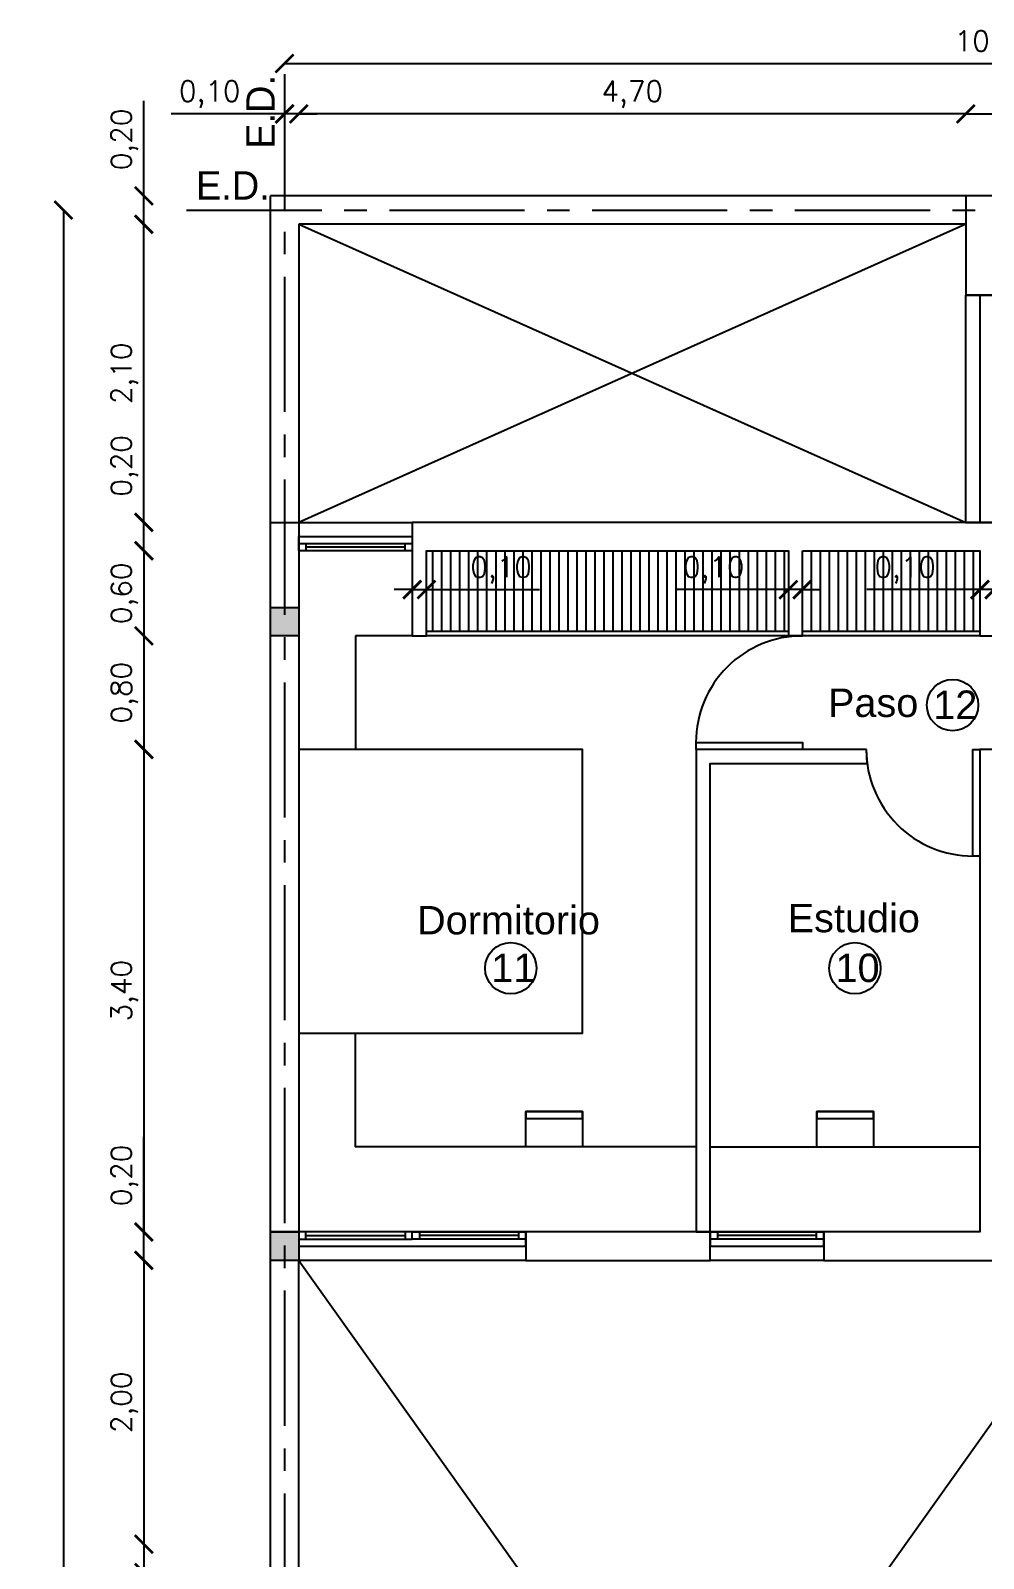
# Model space of a CAD drawing. Extents: x 215 to 382, y 29 to 70.
# Drawn here: x 369.64 to 376.35, y 58.24 to 69.01 of the extents above; entities that cross this region are included whole.
import ezdxf

# ---------------------------------------------------------------- set-up
doc = ezdxf.new("R2010")
doc.units = 0
doc.linetypes.add('ACAD_ISO03W100', pattern=[30, 12, -18])
doc.linetypes.add('CENTER2', pattern=[28.575, 19.05, -3.175, 3.175, -3.175])
doc.layers.get('0').update_dxf_attribs({"linetype": 'CONTINUOUS'})
doc.layers.get('Defpoints').update_dxf_attribs({"linetype": 'CONTINUOUS'})
for name, color, linetype in [('Muros exteriores', 3, 'CONTINUOUS'), ('P_carpinteria', 53, 'CONTINUOUS'), ('P_cota', 8, 'CONTINUOUS'), ('P_estructuras', 4, 'CONTINUOUS'), ('P_mobiliario', 251, 'CONTINUOUS'), ('P_MURO HATCH EXISTENTE', 252, 'CONTINUOUS'), ('P_muros interiores', 2, 'CONTINUOUS'), ('P_pisos', 8, 'CONTINUOUS'), ('P_proyecciones', 250, 'CONTINUOUS'), ('P_texto', 1, 'CONTINUOUS'), ('retiros', 2, 'ACAD_ISO03W100')]:
    doc.layers.add(name, color=color, linetype=linetype)
doc.styles.add('ROMANS', font='romans')
doc.dimstyles.new('lneal', dxfattribs={"dimscale": 0.85, "dimtxt": 0.171, "dimasz": 0.03, "dimexe": 0.05, "dimexo": 0.01, "dimgap": 0.06, "dimtad": 0, "dimrnd": 0.0005, "dimzin": 1, "dimtxsty": 'ROMANS', "dimblk": 'ORIGIN', "dimcen": 2.5, "dimse1": 1, "dimse2": 1, "dimclrd": 253, "dimclre": 256, "dimclrt": 256, "dimazin": 0, "dimtfac": 1, "dimtmove": 0, "dimatfit": 3, "dimldrblk": 'ORIGIN', "dimfxl": 0, "dimlwd": -1, "dimlwe": -1, "dimarcsym": 0})

# ---------------------------------------------------------------- blocks, each defined once
blk = doc.blocks.new('_ARCHTICK')
at = {"color": 0, "linetype": 'ByBlock', "const_width": 0.15}
blk.add_lwpolyline([(-0.5, -0.5), (0.5, 0.5)], dxfattribs=at)
blk = doc.blocks.new('*D200')
at = {"layer": 'Defpoints', "color": 0}
for p in [(372.328, 65.068), (372.328, 64.834), (372.428, 64.834)]:
    blk.add_point(p, dxfattribs=at)
at = {"layer": 'P_cota'}
for p, q in [((372.328, 65.068), (372.2, 65.068)), ((372.328, 65.068), (372.428, 65.068)), ((372.428, 65.068), (373.225, 65.068))]:
    blk.add_line(p, q, dxfattribs=at)
at = {"layer": 'P_cota', "xscale": 0.1275, "yscale": 0.1275, "zscale": 0.1275}
blk.add_blockref('_ARCHTICK', (372.328, 65.068), dxfattribs=at)
at = {"layer": 'P_cota', "xscale": 0.1275, "yscale": 0.1275, "zscale": 0.1275, "rotation": 180}
blk.add_blockref('_ARCHTICK', (372.428, 65.068), dxfattribs=at)
at = {"layer": 'P_cota', "insert": (372.954, 65.205), "char_height": 0.1445, "attachment_point": 5, "style": 'ROMANS'}
blk.add_mtext('0,10', dxfattribs=at)
blk = doc.blocks.new('*D201')
at = {"layer": 'Defpoints', "color": 0}
for p in [(375.076, 65.068), (374.978, 64.834), (375.076, 64.834)]:
    blk.add_point(p, dxfattribs=at)
at = {"layer": 'P_cota'}
for p, q in [((374.978, 65.068), (374.181, 65.068)), ((375.076, 65.068), (374.978, 65.068)), ((375.076, 65.068), (375.204, 65.068))]:
    blk.add_line(p, q, dxfattribs=at)
at = {"layer": 'P_cota', "xscale": 0.1275, "yscale": 0.1275, "zscale": 0.1275}
blk.add_blockref('_ARCHTICK', (374.978, 65.068), dxfattribs=at)
at = {"layer": 'P_cota', "xscale": 0.1275, "yscale": 0.1275, "zscale": 0.1275, "rotation": 180}
blk.add_blockref('_ARCHTICK', (375.076, 65.068), dxfattribs=at)
at = {"layer": 'P_cota', "insert": (374.452, 65.205), "char_height": 0.1445, "attachment_point": 5, "style": 'ROMANS'}
blk.add_mtext('0,10', dxfattribs=at)
blk = doc.blocks.new('*D202')
at = {"layer": 'Defpoints', "color": 0}
for p in [(376.328, 65.068), (376.328, 64.834), (376.428, 64.834)]:
    blk.add_point(p, dxfattribs=at)
at = {"layer": 'P_cota'}
for p, q in [((376.328, 65.068), (375.53, 65.068)), ((376.428, 65.068), (376.328, 65.068)), ((376.428, 65.068), (376.555, 65.068))]:
    blk.add_line(p, q, dxfattribs=at)
at = {"layer": 'P_cota', "xscale": 0.1275, "yscale": 0.1275, "zscale": 0.1275}
blk.add_blockref('_ARCHTICK', (376.328, 65.068), dxfattribs=at)
at = {"layer": 'P_cota', "xscale": 0.1275, "yscale": 0.1275, "zscale": 0.1275, "rotation": 180}
blk.add_blockref('_ARCHTICK', (376.428, 65.068), dxfattribs=at)
at = {"layer": 'P_cota', "insert": (375.801, 65.205), "char_height": 0.1445, "attachment_point": 5, "style": 'ROMANS'}
blk.add_mtext('0,10', dxfattribs=at)
blk = doc.blocks.new('*D203')
at = {"layer": 'Defpoints', "color": 0}
for p in [(370.437, 65.542), (370.437, 65.342), (370.437, 65.342)]:
    blk.add_point(p, dxfattribs=at)
at = {"layer": 'P_cota'}
for p, q in [((370.437, 65.542), (370.437, 66.212)), ((370.437, 65.342), (370.437, 65.542))]:
    blk.add_line(p, q, dxfattribs=at)
at = {"layer": 'P_cota', "xscale": 0.1275, "yscale": 0.1275, "zscale": 0.1275}
for p, rotation in [((370.437, 65.542), 90), ((370.437, 65.342), 270)]:
    blk.add_blockref('_ARCHTICK', p, dxfattribs=dict(at, rotation=rotation))
at = {"layer": 'P_cota', "insert": (370.3, 65.94), "char_height": 0.1445, "attachment_point": 5, "rotation": 90, "style": 'ROMANS'}
blk.add_mtext('0,20', dxfattribs=at)
blk = doc.blocks.new('*D204')
at = {"layer": 'Defpoints', "color": 0}
for p in [(370.437, 65.342), (370.437, 64.742), (370.527, 64.742)]:
    blk.add_point(p, dxfattribs=at)
at = {"layer": 'P_cota'}
blk.add_line((370.437, 65.342), (370.437, 64.742), dxfattribs=at)
at = {"layer": 'P_cota', "xscale": 0.1275, "yscale": 0.1275, "zscale": 0.1275}
for p, rotation in [((370.437, 65.342), 90), ((370.437, 64.742), 270)]:
    blk.add_blockref('_ARCHTICK', p, dxfattribs=dict(at, rotation=rotation))
at = {"layer": 'P_cota', "insert": (370.3, 65.042), "char_height": 0.1445, "attachment_point": 5, "rotation": 90, "style": 'ROMANS'}
blk.add_mtext('0,60', dxfattribs=at)
blk = doc.blocks.new('*D205')
at = {"layer": 'Defpoints', "color": 0}
for p in [(370.527, 63.942), (370.415, 60.542), (370.437, 60.542)]:
    blk.add_point(p, dxfattribs=at)
at = {"layer": 'P_cota'}
blk.add_line((370.437, 63.942), (370.437, 60.542), dxfattribs=at)
at = {"layer": 'P_cota', "xscale": 0.1275, "yscale": 0.1275, "zscale": 0.1275}
for p, rotation in [((370.437, 63.942), 90), ((370.437, 60.542), 270)]:
    blk.add_blockref('_ARCHTICK', p, dxfattribs=dict(at, rotation=rotation))
at = {"layer": 'P_cota', "insert": (370.3, 62.242), "char_height": 0.1445, "attachment_point": 5, "rotation": 90, "style": 'ROMANS'}
blk.add_mtext('3,40', dxfattribs=at)
blk = doc.blocks.new('*D206')
at = {"layer": 'Defpoints', "color": 0}
for p in [(370.437, 60.542), (370.437, 60.342), (370.437, 60.342)]:
    blk.add_point(p, dxfattribs=at)
at = {"layer": 'P_cota'}
for p, q in [((370.437, 60.542), (370.437, 61.212)), ((370.437, 60.342), (370.437, 60.542))]:
    blk.add_line(p, q, dxfattribs=at)
at = {"layer": 'P_cota', "xscale": 0.1275, "yscale": 0.1275, "zscale": 0.1275}
for p, rotation in [((370.437, 60.542), 90), ((370.437, 60.342), 270)]:
    blk.add_blockref('_ARCHTICK', p, dxfattribs=dict(at, rotation=rotation))
at = {"layer": 'P_cota', "insert": (370.3, 60.94), "char_height": 0.1445, "attachment_point": 5, "rotation": 90, "style": 'ROMANS'}
blk.add_mtext('0,20', dxfattribs=at)
blk = doc.blocks.new('*D221')
at = {"layer": 'Defpoints', "color": 0}
for p in [(371.528, 68.42), (376.228, 68.268), (371.528, 68.068)]:
    blk.add_point(p, dxfattribs=at)
at = {"layer": 'P_cota'}
blk.add_line((376.228, 68.42), (371.528, 68.42), dxfattribs=at)
at = {"layer": 'P_cota', "xscale": 0.1275, "yscale": 0.1275, "zscale": 0.1275, "rotation": 180}
blk.add_blockref('_ARCHTICK', (371.528, 68.42), dxfattribs=at)
at = {"layer": 'P_cota', "xscale": 0.1275, "yscale": 0.1275, "zscale": 0.1275}
blk.add_blockref('_ARCHTICK', (376.228, 68.42), dxfattribs=at)
at = {"layer": 'P_cota', "insert": (373.878, 68.558), "char_height": 0.1445, "attachment_point": 5, "style": 'ROMANS'}
blk.add_mtext('4,70', dxfattribs=at)
blk = doc.blocks.new('*D222')
at = {"layer": 'Defpoints', "color": 0}
for p in [(376.228, 68.42), (380.528, 68.42), (380.528, 67.282)]:
    blk.add_point(p, dxfattribs=at)
at = {"layer": 'P_cota'}
blk.add_line((376.228, 68.42), (380.528, 68.42), dxfattribs=at)
at = {"layer": 'P_cota', "xscale": 0.1275, "yscale": 0.1275, "zscale": 0.1275, "rotation": 180}
blk.add_blockref('_ARCHTICK', (376.228, 68.42), dxfattribs=at)
at = {"layer": 'P_cota', "xscale": 0.1275, "yscale": 0.1275, "zscale": 0.1275}
blk.add_blockref('_ARCHTICK', (380.528, 68.42), dxfattribs=at)
at = {"layer": 'P_cota', "insert": (378.378, 68.558), "char_height": 0.1445, "attachment_point": 5, "style": 'ROMANS'}
blk.add_mtext('4,30', dxfattribs=at)
blk = doc.blocks.new('*D225')
at = {"layer": 'Defpoints', "color": 0}
for p in [(371.428, 68.42), (371.528, 68.42), (371.428, 67.682)]:
    blk.add_point(p, dxfattribs=at)
at = {"layer": 'P_cota'}
for p, q in [((371.428, 68.42), (370.63, 68.42)), ((371.528, 68.42), (371.428, 68.42)), ((371.528, 68.42), (371.655, 68.42))]:
    blk.add_line(p, q, dxfattribs=at)
at = {"layer": 'P_cota', "xscale": 0.1275, "yscale": 0.1275, "zscale": 0.1275}
blk.add_blockref('_ARCHTICK', (371.428, 68.42), dxfattribs=at)
at = {"layer": 'P_cota', "xscale": 0.1275, "yscale": 0.1275, "zscale": 0.1275, "rotation": 180}
blk.add_blockref('_ARCHTICK', (371.528, 68.42), dxfattribs=at)
at = {"layer": 'P_cota', "insert": (370.901, 68.558), "char_height": 0.1445, "attachment_point": 5, "style": 'ROMANS'}
blk.add_mtext('0,10', dxfattribs=at)
blk = doc.blocks.new('*D226')
at = {"layer": 'Defpoints', "color": 0}
for p in [(381.428, 68.775), (371.428, 68.42), (381.428, 68.42)]:
    blk.add_point(p, dxfattribs=at)
at = {"layer": 'P_cota'}
blk.add_line((371.428, 68.775), (381.428, 68.775), dxfattribs=at)
at = {"layer": 'P_cota', "xscale": 0.1275, "yscale": 0.1275, "zscale": 0.1275, "rotation": 180}
blk.add_blockref('_ARCHTICK', (371.428, 68.775), dxfattribs=at)
at = {"layer": 'P_cota', "xscale": 0.1275, "yscale": 0.1275, "zscale": 0.1275}
blk.add_blockref('_ARCHTICK', (381.428, 68.775), dxfattribs=at)
at = {"layer": 'P_cota', "insert": (376.428, 68.912), "char_height": 0.1445, "attachment_point": 5, "style": 'ROMANS'}
blk.add_mtext('10,00', dxfattribs=at)
blk = doc.blocks.new('*D227')
at = {"layer": 'Defpoints', "color": 0}
for p in [(370.437, 67.642), (370.437, 67.642), (370.437, 65.542)]:
    blk.add_point(p, dxfattribs=at)
at = {"layer": 'P_cota'}
blk.add_line((370.437, 65.542), (370.437, 67.642), dxfattribs=at)
at = {"layer": 'P_cota', "xscale": 0.1275, "yscale": 0.1275, "zscale": 0.1275}
for p, rotation in [((370.437, 67.642), 90), ((370.437, 65.542), 270)]:
    blk.add_blockref('_ARCHTICK', p, dxfattribs=dict(at, rotation=rotation))
at = {"layer": 'P_cota', "insert": (370.3, 66.592), "char_height": 0.1445, "attachment_point": 5, "rotation": 90, "style": 'ROMANS'}
blk.add_mtext('2,10', dxfattribs=at)
blk = doc.blocks.new('*D228')
at = {"layer": 'Defpoints', "color": 0}
for p in [(370.437, 67.842), (371.328, 67.842), (370.437, 67.642)]:
    blk.add_point(p, dxfattribs=at)
at = {"layer": 'P_cota'}
for p, q in [((370.437, 67.842), (370.437, 68.512)), ((370.437, 67.642), (370.437, 67.842))]:
    blk.add_line(p, q, dxfattribs=at)
at = {"layer": 'P_cota', "xscale": 0.1275, "yscale": 0.1275, "zscale": 0.1275}
for p, rotation in [((370.437, 67.842), 90), ((370.437, 67.642), 270)]:
    blk.add_blockref('_ARCHTICK', p, dxfattribs=dict(at, rotation=rotation))
at = {"layer": 'P_cota', "insert": (370.3, 68.24), "char_height": 0.1445, "attachment_point": 5, "rotation": 90, "style": 'ROMANS'}
blk.add_mtext('0,20', dxfattribs=at)
blk = doc.blocks.new('*D237')
at = {"layer": 'Defpoints', "color": 0}
for p in [(370.437, 60.342), (370.437, 58.342), (370.437, 58.342)]:
    blk.add_point(p, dxfattribs=at)
at = {"layer": 'P_cota'}
blk.add_line((370.437, 60.342), (370.437, 58.342), dxfattribs=at)
at = {"layer": 'P_cota', "xscale": 0.1275, "yscale": 0.1275, "zscale": 0.1275}
for p, rotation in [((370.437, 60.342), 90), ((370.437, 58.342), 270)]:
    blk.add_blockref('_ARCHTICK', p, dxfattribs=dict(at, rotation=rotation))
at = {"layer": 'P_cota', "insert": (370.3, 59.342), "char_height": 0.1445, "attachment_point": 5, "rotation": 90, "style": 'ROMANS'}
blk.add_mtext('2,00', dxfattribs=at)
blk = doc.blocks.new('*D238')
at = {"layer": 'Defpoints', "color": 0}
for p in [(370.437, 58.342), (370.437, 58.142), (370.437, 58.142)]:
    blk.add_point(p, dxfattribs=at)
at = {"layer": 'P_cota'}
for p, q in [((370.437, 58.342), (370.437, 58.142)), ((370.437, 58.142), (370.437, 57.472))]:
    blk.add_line(p, q, dxfattribs=at)
at = {"layer": 'P_cota', "xscale": 0.1275, "yscale": 0.1275, "zscale": 0.1275}
for p, rotation in [((370.437, 58.342), 90), ((370.437, 58.142), 270)]:
    blk.add_blockref('_ARCHTICK', p, dxfattribs=dict(at, rotation=rotation))
at = {"layer": 'P_cota', "insert": (370.3, 57.743), "char_height": 0.1445, "attachment_point": 5, "rotation": 90, "style": 'ROMANS'}
blk.add_mtext('0,20', dxfattribs=at)
blk = doc.blocks.new('*D258')
at = {"layer": 'Defpoints', "color": 0}
for p in [(370.437, 64.742), (370.437, 63.942), (370.437, 63.942)]:
    blk.add_point(p, dxfattribs=at)
at = {"layer": 'P_cota'}
blk.add_line((370.437, 64.742), (370.437, 63.942), dxfattribs=at)
at = {"layer": 'P_cota', "xscale": 0.1275, "yscale": 0.1275, "zscale": 0.1275}
for p, rotation in [((370.437, 64.742), 90), ((370.437, 63.942), 270)]:
    blk.add_blockref('_ARCHTICK', p, dxfattribs=dict(at, rotation=rotation))
at = {"layer": 'P_cota', "insert": (370.3, 64.342), "char_height": 0.1445, "attachment_point": 5, "rotation": 90, "style": 'ROMANS'}
blk.add_mtext('0,80', dxfattribs=at)
blk = doc.blocks.new('*D274')
at = {"layer": 'Defpoints', "color": 0}
for p in [(370.928, 67.742), (369.87, 44.742), (370.654, 44.742)]:
    blk.add_point(p, dxfattribs=at)
at = {"layer": 'P_cota'}
blk.add_line((369.87, 67.742), (369.87, 44.742), dxfattribs=at)
at = {"layer": 'P_cota', "xscale": 0.1275, "yscale": 0.1275, "zscale": 0.1275}
for p, rotation in [((369.87, 67.742), 90), ((369.87, 44.742), 270)]:
    blk.add_blockref('_ARCHTICK', p, dxfattribs=dict(at, rotation=rotation))
at = {"layer": 'P_cota', "insert": (369.733, 56.242), "char_height": 0.1445, "attachment_point": 5, "rotation": 90, "style": 'ROMANS'}
blk.add_mtext('23,00', dxfattribs=at)

msp = doc.modelspace()

# ---------------------------------------------------------------- hatches: boundary and pattern name
at = {"layer": 'P_cota'}
h = msp.add_hatch(dxfattribs=at)
h.set_pattern_fill('LINE', scale=0.02, angle=90, style=0)
h.set_pattern_definition([(270, (227.43956, 368.156955), (-0.0635, -4e-18), [])])
h.paths.add_polyline_path([(374.978, 64.772), (374.978, 65.342), (372.428, 65.342), (372.428, 64.772)])
h.paths.add_polyline_path([(376.328, 64.772), (376.328, 65.342), (375.078, 65.342), (375.078, 64.772)])
h.paths.add_polyline_path([(372.697, 65.327), (373.21, 65.327), (373.21, 65.083), (372.697, 65.083)], flags=24)
h.paths.add_polyline_path([(374.196, 65.327), (374.708, 65.327), (374.708, 65.083), (374.196, 65.083)], flags=24)
h.paths.add_polyline_path([(375.545, 65.327), (376.058, 65.327), (376.058, 65.083), (375.545, 65.083)], flags=24)
h.paths.add_polyline_path([(370.53, 64.785), (370.53, 65.298), (370.774, 65.298), (370.774, 64.785)], flags=9)
at = {"layer": 'P_estructuras'}
for points in [[(371.328, 64.942), (371.528, 64.942), (371.528, 64.742), (371.328, 64.742)], [(371.328, 60.542), (371.528, 60.542), (371.528, 60.342), (371.328, 60.342)]]:
    msp.add_hatch(color=7, dxfattribs=at).paths.add_polyline_path(points)

# ---------------------------------------------------------------- linework, layer by layer
at = {"layer": 'Muros exteriores', "color": 7}
for p, q in [((376.228, 67.842), (371.328, 67.842)), ((376.228, 67.642), (371.528, 67.642))]:
    msp.add_line(p, q, dxfattribs=at)
for points in [[(371.328, 65.542), (371.328, 67.842)], [(377.228, 67.842), (376.228, 67.842), (376.228, 67.842), (376.228, 67.142), (376.428, 67.142)], [(371.528, 67.642), (371.528, 65.542)], [(376.428, 67.142), (376.228, 67.142)], [(376.228, 65.542), (376.428, 65.542)], [(376.428, 60.542), (376.428, 63.942), (376.328, 63.942), (376.328, 60.542), (375.228, 60.542), (375.228, 60.342), (376.428, 60.342), (376.428, 60.542)], [(371.328, 52.342), (371.328, 60.342)], [(371.528, 52.342), (371.528, 60.342)]]:
    msp.add_lwpolyline(points, dxfattribs=at)
for points in [[(371.528, 60.542), (371.328, 60.542), (371.328, 65.542), (371.528, 65.542)], [(375.078, 65.342), (376.328, 65.342), (376.328, 64.742), (376.428, 64.742), (376.428, 64.742), (376.428, 64.742), (376.428, 65.542), (372.328, 65.542), (372.328, 64.742), (372.328, 64.742), (372.428, 64.742), (372.428, 65.342), (374.978, 65.342), (374.978, 64.742), (375.078, 64.742)], [(374.428, 60.542), (373.128, 60.542), (373.128, 60.342), (374.428, 60.342)]]:
    msp.add_lwpolyline(points, close=True, dxfattribs=at)
at = {"layer": 'P_carpinteria', "color": 7}
for p, q in [((372.278, 65.367), (371.578, 65.367)), ((371.578, 60.517), (372.278, 60.517)), ((373.078, 60.517), (372.378, 60.517)), ((375.177, 60.517), (374.478, 60.517))]:
    msp.add_line(p, q, dxfattribs=at)
for points in [[(376.328, 65.542), (376.428, 65.542), (376.428, 67.142), (376.328, 67.142)], [(372.328, 65.442), (372.328, 65.342), (371.528, 65.342), (371.528, 65.442)], [(371.528, 65.392), (371.578, 65.392), (371.578, 65.342), (371.528, 65.342)], [(371.528, 65.342), (371.528, 65.392), (372.328, 65.392), (372.328, 65.342)], [(372.278, 65.392), (372.328, 65.392), (372.328, 65.342), (372.278, 65.342)], [(375.078, 63.942), (374.328, 63.942), (374.328, 63.992), (375.078, 63.992)], [(376.328, 63.942), (376.328, 63.191), (376.278, 63.191), (376.278, 63.942)], [(371.528, 60.542), (371.528, 60.442), (373.128, 60.442), (373.128, 60.542)], [(371.578, 60.542), (371.528, 60.542), (371.528, 60.492), (371.578, 60.492)], [(372.328, 60.542), (371.528, 60.542), (371.528, 60.492), (372.328, 60.492)], [(372.328, 60.542), (372.278, 60.542), (372.278, 60.492), (372.328, 60.492)], [(372.328, 60.542), (373.128, 60.542), (373.128, 60.492), (372.328, 60.492)], [(372.328, 60.542), (372.378, 60.542), (372.378, 60.492), (372.328, 60.492)], [(373.128, 60.492), (373.078, 60.492), (373.078, 60.542), (373.128, 60.542)], [(374.428, 60.542), (374.428, 60.442), (375.227, 60.442), (375.227, 60.542)], [(374.428, 60.542), (375.227, 60.542), (375.227, 60.492), (374.428, 60.492)], [(374.428, 60.542), (374.478, 60.542), (374.478, 60.492), (374.428, 60.492)], [(375.227, 60.492), (375.177, 60.492), (375.177, 60.542), (375.227, 60.542)]]:
    msp.add_lwpolyline(points, close=True, dxfattribs=at)
for centre, start, end in [((375.077, 63.992), 89.9374, 180.0259), ((376.277, 63.941), 179.9374, 270.0259)]:
    msp.add_arc(centre, 0.75, start, end, dxfattribs=at)
at = {"layer": 'P_estructuras', "color": 7}
for points in [[(371.328, 64.942), (371.528, 64.942), (371.528, 64.742), (371.328, 64.742)], [(371.328, 60.542), (371.528, 60.542), (371.528, 60.342), (371.328, 60.342)]]:
    msp.add_lwpolyline(points, close=True, dxfattribs=at)
at = {"layer": 'P_mobiliario', "color": 7}
for p, q in [((372.328, 64.742), (371.928, 64.742)), ((372.328, 64.742), (371.928, 64.742)), ((374.978, 64.772), (372.428, 64.772)), ((376.328, 64.742), (372.428, 64.742)), ((376.328, 64.772), (375.076, 64.772)), ((374.428, 61.142), (376.328, 61.142))]:
    msp.add_line(p, q, dxfattribs=at)
for points in [[(371.928, 64.742), (371.928, 63.942)], [(374.328, 61.142), (371.928, 61.142), (371.928, 61.942)], [(373.128, 61.142), (373.128, 61.392), (373.528, 61.392), (373.528, 61.142)], [(373.528, 61.392), (373.128, 61.392), (373.128, 61.342), (373.528, 61.342), (373.528, 61.392)], [(375.178, 61.142), (375.178, 61.392), (375.578, 61.392), (375.578, 61.142)], [(375.578, 61.392), (375.178, 61.392), (375.178, 61.342), (375.578, 61.342), (375.578, 61.392)]]:
    msp.add_lwpolyline(points, dxfattribs=at)
msp.add_lwpolyline([(371.528, 63.942), (371.528, 61.942), (373.528, 61.942), (373.528, 63.942)], close=True, dxfattribs=at)
at = {"layer": 'P_MURO HATCH EXISTENTE', "color": 7}
msp.add_line((371.528, 65.342), (371.528, 60.542), dxfattribs=at)
at = {"layer": 'P_muros interiores', "color": 7}
msp.add_lwpolyline([(375.528, 63.942), (374.328, 63.942), (374.328, 60.542), (374.428, 60.542), (374.428, 63.842), (375.534, 63.842), (375.528, 63.942)], dxfattribs=at)
at = {"layer": 'P_pisos', "color": 7}
for p, q in [((376.228, 65.542), (376.228, 67.142)), ((371.528, 65.542), (372.328, 65.542)), ((373.128, 60.342), (371.528, 60.342)), ((375.228, 60.342), (374.428, 60.342))]:
    msp.add_line(p, q, dxfattribs=at)
at = {"layer": 'P_proyecciones', "color": 7}
for p, q in [((371.528, 67.642), (376.228, 65.542)), ((376.228, 67.642), (371.528, 65.542)), ((371.528, 60.342), (377.228, 52.342)), ((377.228, 60.342), (371.528, 52.342))]:
    msp.add_line(p, q, dxfattribs=at)
at = {"layer": 'P_texto', "color": 7}
for centre in [(376.135, 64.254), (373.022, 62.4), (375.447, 62.4)]:
    msp.add_circle(centre, 0.181, dxfattribs=at)
at = {"layer": 'retiros', "color": 7, "linetype": 'CENTER2', "ltscale": 0.05}
msp.add_line((371.428, 68.701), (371.428, 44.242), dxfattribs=at)
msp.add_lwpolyline([(370.738, 67.742), (381.428, 67.742), (382.24, 67.742)], dxfattribs=at)

# ---------------------------------------------------------------- texts
at = {"layer": 'P_texto', "color": 7, "insert": (371.159, 68.174), "char_height": 0.2, "width": 1.38235, "attachment_point": 1, "rotation": 90, "style": 'ROMANS'}
msp.add_mtext('{\\fBodoni MT|b0|i0|c0|p18;E.D.}', dxfattribs=at)
at = {"layer": 'P_texto', "color": 7, "char_height": 0.2, "style": 'ROMANS'}
for s, insert, width, attachment_point in [('{\\fBodoni MT|b0|i0|c0|p18;E.D.}', (370.804, 68.016), 1.38235, 1), ('{\\fArial Unicode MS|b0|i0|c0|p34;Paso}', (375.257, 64.168), 7.95336, 7), ('{\\fArial Unicode MS|b0|i0|c0|p34;12}', (375.999, 64.357), 7.95336, 1), ('{\\fArial Unicode MS|b0|i0|c0|p34;Dormitorio}', (372.362, 62.636), 7.95336, 7), ('{\\fArial Unicode MS|b0|i0|c0|p34;Estudio}', (374.973, 62.651), 7.95336, 7), ('{\\fArial Unicode MS|b0|i0|c0|p34;11}', (372.885, 62.503), 7.95336, 1), ('{\\fArial Unicode MS|b0|i0|c0|p34;10}', (375.31, 62.503), 7.95336, 1)]:
    msp.add_mtext(s, dxfattribs=dict(at, insert=insert, width=width, attachment_point=attachment_point))

# ---------------------------------------------------------------- dimensions: what is measured, and where the dimension line sits
at = {"layer": 'P_cota', "color": 7}
for base, p1, p2, picture, middle in [((381.428, 68.775), (371.428, 68.42), (381.428, 68.42), '*D226', (376.428, 68.912)), ((371.428, 68.42), (371.528, 68.42), (371.428, 67.682), '*D225', (370.901, 68.558)), ((371.528, 68.42), (376.228, 68.268), (371.528, 68.068), '*D221', (373.878, 68.558)), ((380.528, 68.42), (376.228, 68.42), (380.528, 67.282), '*D222', (378.378, 68.558)), ((376.328, 65.068), (376.428, 64.834), (376.328, 64.834), '*D202', (375.801, 65.205))]:
    dim = msp.add_linear_dim(base=base, p1=p1, p2=p2, dimstyle='lneal', override={"dimtxt": 0.17, "dimasz": 0.15, "dimtad": 1, "dimblk": 'ARCHTICK', "dimcen": 0, "dimclrd": 256, "dimldrblk": 'ARCHTICK', "dimfxl": 0.18}, dxfattribs=at)
    dim.commit()
    dim.dimension.update_dxf_attribs({"geometry": picture, "text_midpoint": middle})
for base, p1, p2, angle, picture, middle in [((370.437, 67.842), (370.437, 67.642), (371.328, 67.842), 90, '*D228', (370.3, 68.24)), ((369.87, 44.742), (370.928, 67.742), (370.654, 44.742), 90, '*D274', (369.733, 56.242)), ((370.437, 67.642), (370.437, 65.542), (370.437, 67.642), 90, '*D227', (370.3, 66.592)), ((370.437, 64.742), (370.437, 65.342), (370.527, 64.742), 270, '*D204', (370.3, 65.042)), ((370.437, 63.942), (370.437, 64.742), (370.437, 63.942), 90, '*D258', (370.3, 64.342)), ((370.437, 60.542), (370.527, 63.942), (370.415, 60.542), 270, '*D205', (370.3, 62.242)), ((370.437, 58.342), (370.437, 60.342), (370.437, 58.342), 90, '*D237', (370.3, 59.342)), ((370.437, 58.142), (370.437, 58.342), (370.437, 58.142), 90, '*D238', (370.3, 57.743))]:
    dim = msp.add_linear_dim(base=base, p1=p1, p2=p2, angle=angle, dimstyle='lneal', override={"dimtxt": 0.17, "dimasz": 0.15, "dimtad": 1, "dimblk": 'ARCHTICK', "dimcen": 0, "dimclrd": 256, "dimldrblk": 'ARCHTICK', "dimfxl": 0.18}, dxfattribs=at)
    dim.commit()
    dim.dimension.update_dxf_attribs({"geometry": picture, "text_midpoint": middle})
for base, p1, p2, picture, middle in [((370.437, 65.342), (370.437, 65.542), (370.437, 65.342), '*D203', (370.437, 65.94)), ((370.437, 60.342), (370.437, 60.542), (370.437, 60.342), '*D206', (370.437, 60.94))]:
    dim = msp.add_linear_dim(base=base, p1=p1, p2=p2, angle=270, dimstyle='lneal', override={"dimtxt": 0.17, "dimasz": 0.15, "dimtad": 1, "dimblk": 'ARCHTICK', "dimcen": 0, "dimclrd": 256, "dimldrblk": 'ARCHTICK', "dimfxl": 0.18}, dxfattribs=at)
    dim.commit()
    dim.dimension.update_dxf_attribs({"geometry": picture, "text_midpoint": middle, "dimtype": 160})
for base, p1, p2, picture, middle in [((372.328, 65.068), (372.428, 64.834), (372.328, 64.834), '*D200', (372.954, 65.068)), ((375.076, 65.068), (374.978, 64.834), (375.076, 64.834), '*D201', (374.452, 65.068))]:
    dim = msp.add_linear_dim(base=base, p1=p1, p2=p2, dimstyle='lneal', override={"dimtxt": 0.17, "dimasz": 0.15, "dimtad": 1, "dimblk": 'ARCHTICK', "dimcen": 0, "dimclrd": 256, "dimldrblk": 'ARCHTICK', "dimfxl": 0.18}, dxfattribs=at)
    dim.commit()
    dim.dimension.update_dxf_attribs({"geometry": picture, "text_midpoint": middle, "dimtype": 160})

doc.saveas('drawing.dxf')
